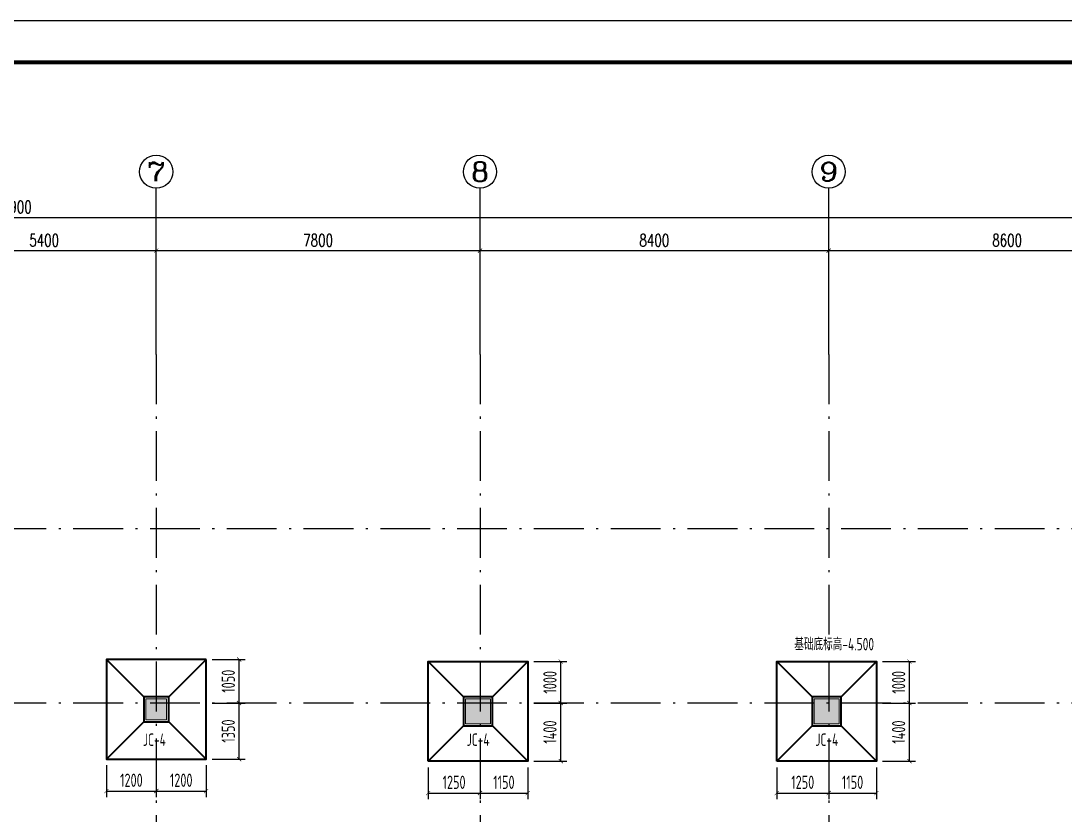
# Model space of a CAD drawing. Extents: x 169490 to 7584583, y -2399407 to 1374371.
# Drawn here: x 359789 to 384946, y 836060 to 855191 of the extents above; entities that cross this region are included whole.
import ezdxf
from ezdxf.enums import TextEntityAlignment as Align

# ---------------------------------------------------------------- set-up
doc = ezdxf.new("R2010")
doc.units = 0
doc.header["$LTSCALE"] = 100
doc.linetypes.add('D3轴线点划线', pattern=[18.5, 12, -3, 0.5, -3])
doc.layers.get('0').update_dxf_attribs({"linetype": 'CONTINUOUS'})
doc.layers.get('DEFPOINTS').update_dxf_attribs({"linetype": 'CONTINUOUS'})
for name, color, linetype in [('0P-标字', 7, 'CONTINUOUS'), ('AXIS', 3, 'CONTINUOUS'), ('AXIS_TEXT', 4, 'CONTINUOUS'), ('C-AXIS(轴号)', 3, 'CONTINUOUS'), ('C-AXIS-T(字)', 7, 'CONTINUOUS'), ('C-DOTE', 8, 'D3轴线点划线'), ('S-COLU-HATCH', 251, 'CONTINUOUS'), ('S-SLAB-DIM', 92, 'CONTINUOUS'), ('图框', 140, 'CONTINUOUS')]:
    doc.layers.add(name, color=color, linetype=linetype)
doc.layers.add('S-COLU-LINE1', color=6, linetype='CONTINUOUS', lineweight=18)
doc.layers.add('独基', color=110, linetype='CONTINUOUS', lineweight=35)
doc.styles.add('_TCH_AXIS', font='COMPLEX', dxfattribs={"bigfont": 'GBCBIG'})
doc.styles.add('_TCH_DIM_T3', font='SIMPLEX.shx', dxfattribs={"width": 0.705882, "bigfont": 'GBCBIG.shx'})
doc.styles.add('COMPLEX', font='COMPLEX')
doc.styles.add('TSSD_Dimension', font='Tssdeng.shx', dxfattribs={"width": 0.7, "bigfont": 'tssdchn.shx'})
doc.styles.add('X', font='tssdeng.shx', dxfattribs={"width": 0.7, "bigfont": 'hztxt.shx'})
doc.dimstyles.new('_TCH_ARCH&&100', dxfattribs={"dimtxt": 297.5, "dimasz": 100, "dimexe": 250, "dimexo": 300, "dimgap": 100, "dimtad": 1, "dimdec": 0, "dimzin": 0, "dimdsep": 46, "dimtxsty": '_TCH_DIM_T3', "dimblk": 'ARCHTICK', "dimcen": 0.09, "dimclrt": 7, "dimazin": 2, "dimtfac": 1, "dimtdec": 0, "dimtix": 1, "dimtmove": 2, "dimatfit": 3, "dimfxl": 1, "dimtolj": 1, "dimtzin": 0, "dimarcsym": 0})
doc.dimstyles.new('TSSD_100_100$0', dxfattribs={"dimtxt": 320, "dimasz": 100, "dimexe": 150, "dimexo": 150, "dimgap": 100, "dimtad": 1, "dimdec": 0, "dimzin": 0, "dimdsep": 46, "dimtxsty": 'TSSD_Dimension', "dimblk": 'ARCHTICK', "dimcen": 0, "dimclrt": 7, "dimadec": 1, "dimazin": 0, "dimtfac": 1, "dimtdec": 0, "dimtix": 1, "dimtmove": 2, "dimatfit": 3, "dimldrblk": '_TSDBK', "dimfxl": 1, "dimtolj": 1, "dimtzin": 0, "dimarcsym": 0})

# ---------------------------------------------------------------- blocks, each defined once
blk = doc.blocks.new('_ARCHTICK')
at = {"const_width": 0.15}
blk.add_lwpolyline([(-0.5, -0.5), (0.5, 0.5)], dxfattribs=at)
blk = doc.blocks.new('*D197')
at = {"layer": 'AXIS', "color": 0, "lineweight": -2, "transparency": 16777216}
for p, q in [((323650, 847459), (323650, 850709)), ((395550, 847459), (395550, 850709)), ((323650, 850459), (395550, 850459))]:
    blk.add_line(p, q, dxfattribs=at)
at = {"layer": 'DEFPOINTS', "color": 0, "transparency": 16777216}
for p in [(395550, 850459), (323650, 847159), (395550, 847159)]:
    blk.add_point(p, dxfattribs=at)
at = {"layer": 'AXIS', "color": 0, "lineweight": -2, "transparency": 16777216, "xscale": 100, "yscale": 100, "zscale": 100, "rotation": 180}
blk.add_blockref('_ARCHTICK', (323650, 850459), dxfattribs=at)
at = {"layer": 'AXIS', "color": 0, "lineweight": -2, "transparency": 16777216, "xscale": 100, "yscale": 100, "zscale": 100}
blk.add_blockref('_ARCHTICK', (395550, 850459), dxfattribs=at)
at = {"layer": 'AXIS', "color": 7, "transparency": 16777216, "insert": (359600, 850707), "char_height": 297.5, "attachment_point": 5, "style": '_TCH_DIM_T3'}
blk.add_mtext('\\A1;71900', dxfattribs=at)
blk = doc.blocks.new('*D208')
at = {"layer": 'AXIS', "color": 0, "lineweight": -2, "transparency": 16777216}
for p, q in [((357650, 847459), (357650, 849909)), ((363050, 847459), (363050, 849909)), ((357650, 849659), (363050, 849659))]:
    blk.add_line(p, q, dxfattribs=at)
at = {"layer": 'DEFPOINTS', "color": 0, "transparency": 16777216}
for p in [(363050, 849659), (357650, 847159), (363050, 847159)]:
    blk.add_point(p, dxfattribs=at)
at = {"layer": 'AXIS', "color": 0, "lineweight": -2, "transparency": 16777216, "xscale": 100, "yscale": 100, "zscale": 100, "rotation": 180}
blk.add_blockref('_ARCHTICK', (357650, 849659), dxfattribs=at)
at = {"layer": 'AXIS', "color": 0, "lineweight": -2, "transparency": 16777216, "xscale": 100, "yscale": 100, "zscale": 100}
blk.add_blockref('_ARCHTICK', (363050, 849659), dxfattribs=at)
at = {"layer": 'AXIS', "color": 7, "transparency": 16777216, "insert": (360350, 849907), "char_height": 297.5, "attachment_point": 5, "style": '_TCH_DIM_T3'}
blk.add_mtext('\\A1;5400', dxfattribs=at)
blk = doc.blocks.new('*D209')
at = {"layer": 'AXIS', "color": 0, "lineweight": -2, "transparency": 16777216}
for p, q in [((363050, 847459), (363050, 849909)), ((370850, 847459), (370850, 849909)), ((363050, 849659), (370850, 849659))]:
    blk.add_line(p, q, dxfattribs=at)
at = {"layer": 'DEFPOINTS', "color": 0, "transparency": 16777216}
for p in [(370850, 849659), (363050, 847159), (370850, 847159)]:
    blk.add_point(p, dxfattribs=at)
at = {"layer": 'AXIS', "color": 0, "lineweight": -2, "transparency": 16777216, "xscale": 100, "yscale": 100, "zscale": 100, "rotation": 180}
blk.add_blockref('_ARCHTICK', (363050, 849659), dxfattribs=at)
at = {"layer": 'AXIS', "color": 0, "lineweight": -2, "transparency": 16777216, "xscale": 100, "yscale": 100, "zscale": 100}
blk.add_blockref('_ARCHTICK', (370850, 849659), dxfattribs=at)
at = {"layer": 'AXIS', "color": 7, "transparency": 16777216, "insert": (366950, 849907), "char_height": 297.5, "attachment_point": 5, "style": '_TCH_DIM_T3'}
blk.add_mtext('\\A1;7800', dxfattribs=at)
blk = doc.blocks.new('*D210')
at = {"layer": 'AXIS', "color": 0, "lineweight": -2, "transparency": 16777216}
for p, q in [((370850, 847459), (370850, 849909)), ((379250, 847459), (379250, 849909)), ((370850, 849659), (379250, 849659))]:
    blk.add_line(p, q, dxfattribs=at)
at = {"layer": 'DEFPOINTS', "color": 0, "transparency": 16777216}
for p in [(379250, 849659), (370850, 847159), (379250, 847159)]:
    blk.add_point(p, dxfattribs=at)
at = {"layer": 'AXIS', "color": 0, "lineweight": -2, "transparency": 16777216, "xscale": 100, "yscale": 100, "zscale": 100, "rotation": 180}
blk.add_blockref('_ARCHTICK', (370850, 849659), dxfattribs=at)
at = {"layer": 'AXIS', "color": 0, "lineweight": -2, "transparency": 16777216, "xscale": 100, "yscale": 100, "zscale": 100}
blk.add_blockref('_ARCHTICK', (379250, 849659), dxfattribs=at)
at = {"layer": 'AXIS', "color": 7, "transparency": 16777216, "insert": (375050, 849907), "char_height": 297.5, "attachment_point": 5, "style": '_TCH_DIM_T3'}
blk.add_mtext('\\A1;8400', dxfattribs=at)
blk = doc.blocks.new('*D211')
at = {"layer": 'AXIS', "color": 0, "lineweight": -2, "transparency": 16777216}
for p, q in [((379250, 847459), (379250, 849909)), ((387850, 847459), (387850, 849909)), ((379250, 849659), (387850, 849659))]:
    blk.add_line(p, q, dxfattribs=at)
at = {"layer": 'DEFPOINTS', "color": 0, "transparency": 16777216}
for p in [(387850, 849659), (379250, 847159), (387850, 847159)]:
    blk.add_point(p, dxfattribs=at)
at = {"layer": 'AXIS', "color": 0, "lineweight": -2, "transparency": 16777216, "xscale": 100, "yscale": 100, "zscale": 100, "rotation": 180}
blk.add_blockref('_ARCHTICK', (379250, 849659), dxfattribs=at)
at = {"layer": 'AXIS', "color": 0, "lineweight": -2, "transparency": 16777216, "xscale": 100, "yscale": 100, "zscale": 100}
blk.add_blockref('_ARCHTICK', (387850, 849659), dxfattribs=at)
at = {"layer": 'AXIS', "color": 7, "transparency": 16777216, "insert": (383550, 849907), "char_height": 297.5, "attachment_point": 5, "style": '_TCH_DIM_T3'}
blk.add_mtext('\\A1;8600', dxfattribs=at)
blk = doc.blocks.new('_AXISO')
blk.add_circle((0, 0), 0.5)
at = {"layer": 'AXIS_TEXT', "style": 'COMPLEX', "width": 1.041667}
blk.add_attdef('A', text='', height=0.56, dxfattribs=at).set_placement((-0.25, -0.28), (0.25, -0.28), align=Align.FIT)
blk = doc.blocks.new('*D252')
at = {"layer": 'DEFPOINTS', "color": 0, "ltscale": 10, "transparency": 16777216}
for p in [(363051, 837409), (364251, 837409), (364251, 836640)]:
    blk.add_point(p, dxfattribs=at)
at = {"layer": 'S-SLAB-DIM', "color": 0, "lineweight": -2, "ltscale": 10, "transparency": 16777216}
for p, q in [((363051, 837259), (363051, 836490)), ((364251, 837259), (364251, 836490)), ((363051, 836640), (364251, 836640))]:
    blk.add_line(p, q, dxfattribs=at)
at = {"layer": 'S-SLAB-DIM', "color": 0, "lineweight": -2, "ltscale": 10, "transparency": 16777216, "xscale": 100, "yscale": 100, "zscale": 100, "rotation": 180}
blk.add_blockref('_ARCHTICK', (363051, 836640), dxfattribs=at)
at = {"layer": 'S-SLAB-DIM', "color": 0, "lineweight": -2, "ltscale": 10, "transparency": 16777216, "xscale": 100, "yscale": 100, "zscale": 100}
blk.add_blockref('_ARCHTICK', (364251, 836640), dxfattribs=at)
at = {"layer": 'S-SLAB-DIM', "color": 7, "ltscale": 10, "transparency": 16777216, "insert": (363651, 836900), "char_height": 320, "attachment_point": 5, "style": 'TSSD_Dimension'}
blk.add_mtext('\\A1;1200', dxfattribs=at)
blk = doc.blocks.new('_TSDBK')
blk.add_line((-1, 0), (0, 0))
at = {"const_width": 0.5}
blk.add_lwpolyline([(-0.7, -0.7), (0.7, 0.7)], dxfattribs=at)
blk = doc.blocks.new('*D253')
at = {"layer": 'DEFPOINTS', "color": 0, "ltscale": 10, "transparency": 16777216}
for p in [(364251, 838759), (365046, 838759), (364251, 837409)]:
    blk.add_point(p, dxfattribs=at)
at = {"layer": 'S-SLAB-DIM', "color": 0, "lineweight": -2, "ltscale": 10, "transparency": 16777216}
for p, q in [((364401, 838759), (365196, 838759)), ((365046, 837409), (365046, 838759)), ((364401, 837409), (365196, 837409))]:
    blk.add_line(p, q, dxfattribs=at)
at = {"layer": 'S-SLAB-DIM', "color": 0, "lineweight": -2, "ltscale": 10, "transparency": 16777216, "xscale": 100, "yscale": 100, "zscale": 100}
for p, rotation in [((365046, 838759), 90), ((365046, 837409), 270)]:
    blk.add_blockref('_ARCHTICK', p, dxfattribs=dict(at, rotation=rotation))
at = {"layer": 'S-SLAB-DIM', "color": 7, "ltscale": 10, "transparency": 16777216, "insert": (364786, 838084), "char_height": 320, "attachment_point": 5, "rotation": 90, "style": 'TSSD_Dimension'}
blk.add_mtext('\\A1;1350', dxfattribs=at)
blk = doc.blocks.new('*D254')
at = {"layer": 'DEFPOINTS', "color": 0, "ltscale": 10, "transparency": 16777216}
for p in [(361851, 837409), (363051, 837409), (363051, 836640)]:
    blk.add_point(p, dxfattribs=at)
at = {"layer": 'S-SLAB-DIM', "color": 0, "lineweight": -2, "ltscale": 10, "transparency": 16777216}
for p, q in [((361851, 837259), (361851, 836490)), ((363051, 837259), (363051, 836490)), ((361851, 836640), (363051, 836640))]:
    blk.add_line(p, q, dxfattribs=at)
at = {"layer": 'S-SLAB-DIM', "color": 0, "lineweight": -2, "ltscale": 10, "transparency": 16777216, "xscale": 100, "yscale": 100, "zscale": 100, "rotation": 180}
blk.add_blockref('_ARCHTICK', (361851, 836640), dxfattribs=at)
at = {"layer": 'S-SLAB-DIM', "color": 0, "lineweight": -2, "ltscale": 10, "transparency": 16777216, "xscale": 100, "yscale": 100, "zscale": 100}
blk.add_blockref('_ARCHTICK', (363051, 836640), dxfattribs=at)
at = {"layer": 'S-SLAB-DIM', "color": 7, "ltscale": 10, "transparency": 16777216, "insert": (362451, 836900), "char_height": 320, "attachment_point": 5, "style": 'TSSD_Dimension'}
blk.add_mtext('\\A1;1200', dxfattribs=at)
blk = doc.blocks.new('*D255')
at = {"layer": 'DEFPOINTS', "color": 0, "ltscale": 10, "transparency": 16777216}
for p in [(364251, 839809), (365046, 839809), (364251, 838759)]:
    blk.add_point(p, dxfattribs=at)
at = {"layer": 'S-SLAB-DIM', "color": 0, "lineweight": -2, "ltscale": 10, "transparency": 16777216}
for p, q in [((364401, 839809), (365196, 839809)), ((365046, 838759), (365046, 839809)), ((364401, 838759), (365196, 838759))]:
    blk.add_line(p, q, dxfattribs=at)
at = {"layer": 'S-SLAB-DIM', "color": 0, "lineweight": -2, "ltscale": 10, "transparency": 16777216, "xscale": 100, "yscale": 100, "zscale": 100}
for p, rotation in [((365046, 839809), 90), ((365046, 838759), 270)]:
    blk.add_blockref('_ARCHTICK', p, dxfattribs=dict(at, rotation=rotation))
at = {"layer": 'S-SLAB-DIM', "color": 7, "ltscale": 10, "transparency": 16777216, "insert": (364786, 839284), "char_height": 320, "attachment_point": 5, "rotation": 90, "style": 'TSSD_Dimension'}
blk.add_mtext('\\A1;1050', dxfattribs=at)
blk = doc.blocks.new('*D256')
at = {"layer": 'DEFPOINTS', "color": 0, "ltscale": 10, "transparency": 16777216}
for p in [(380400, 838759), (381195, 838759), (380400, 837359)]:
    blk.add_point(p, dxfattribs=at)
at = {"layer": 'S-SLAB-DIM', "color": 0, "lineweight": -2, "ltscale": 10, "transparency": 16777216}
for p, q in [((380550, 838759), (381345, 838759)), ((381195, 837359), (381195, 838759)), ((380550, 837359), (381345, 837359))]:
    blk.add_line(p, q, dxfattribs=at)
at = {"layer": 'S-SLAB-DIM', "color": 0, "lineweight": -2, "ltscale": 10, "transparency": 16777216, "xscale": 100, "yscale": 100, "zscale": 100}
for p, rotation in [((381195, 838759), 90), ((381195, 837359), 270)]:
    blk.add_blockref('_ARCHTICK', p, dxfattribs=dict(at, rotation=rotation))
at = {"layer": 'S-SLAB-DIM', "color": 7, "ltscale": 10, "transparency": 16777216, "insert": (380935, 838059), "char_height": 320, "attachment_point": 5, "rotation": 90, "style": 'TSSD_Dimension'}
blk.add_mtext('\\A1;1400', dxfattribs=at)
blk = doc.blocks.new('*D257')
at = {"layer": 'DEFPOINTS', "color": 0, "ltscale": 10, "transparency": 16777216}
for p in [(379250, 837359), (380400, 837359), (380400, 836590)]:
    blk.add_point(p, dxfattribs=at)
at = {"layer": 'S-SLAB-DIM', "color": 0, "lineweight": -2, "ltscale": 10, "transparency": 16777216}
for p, q in [((379250, 837209), (379250, 836440)), ((380400, 837209), (380400, 836440)), ((379250, 836590), (380400, 836590))]:
    blk.add_line(p, q, dxfattribs=at)
at = {"layer": 'S-SLAB-DIM', "color": 0, "lineweight": -2, "ltscale": 10, "transparency": 16777216, "xscale": 100, "yscale": 100, "zscale": 100, "rotation": 180}
blk.add_blockref('_ARCHTICK', (379250, 836590), dxfattribs=at)
at = {"layer": 'S-SLAB-DIM', "color": 0, "lineweight": -2, "ltscale": 10, "transparency": 16777216, "xscale": 100, "yscale": 100, "zscale": 100}
blk.add_blockref('_ARCHTICK', (380400, 836590), dxfattribs=at)
at = {"layer": 'S-SLAB-DIM', "color": 7, "ltscale": 10, "transparency": 16777216, "insert": (379825, 836850), "char_height": 320, "attachment_point": 5, "style": 'TSSD_Dimension'}
blk.add_mtext('\\A1;1150', dxfattribs=at)
blk = doc.blocks.new('*D3908')
at = {"layer": 'DEFPOINTS', "color": 0, "ltscale": 10, "transparency": 16777216}
for p in [(378000, 837359), (379250, 837359), (379250, 836590)]:
    blk.add_point(p, dxfattribs=at)
at = {"layer": 'S-SLAB-DIM', "color": 0, "lineweight": -2, "ltscale": 10, "transparency": 16777216}
for p, q in [((378000, 837209), (378000, 836440)), ((379250, 837209), (379250, 836440)), ((378000, 836590), (379250, 836590))]:
    blk.add_line(p, q, dxfattribs=at)
at = {"layer": 'S-SLAB-DIM', "color": 0, "lineweight": -2, "ltscale": 10, "transparency": 16777216, "xscale": 100, "yscale": 100, "zscale": 100, "rotation": 180}
blk.add_blockref('_ARCHTICK', (378000, 836590), dxfattribs=at)
at = {"layer": 'S-SLAB-DIM', "color": 0, "lineweight": -2, "ltscale": 10, "transparency": 16777216, "xscale": 100, "yscale": 100, "zscale": 100}
blk.add_blockref('_ARCHTICK', (379250, 836590), dxfattribs=at)
at = {"layer": 'S-SLAB-DIM', "color": 7, "ltscale": 10, "transparency": 16777216, "insert": (378625, 836850), "char_height": 320, "attachment_point": 5, "style": 'TSSD_Dimension'}
blk.add_mtext('\\A1;1250', dxfattribs=at)
blk = doc.blocks.new('*D3909')
at = {"layer": 'DEFPOINTS', "color": 0, "ltscale": 10, "transparency": 16777216}
for p in [(380400, 839759), (381195, 839759), (380400, 838759)]:
    blk.add_point(p, dxfattribs=at)
at = {"layer": 'S-SLAB-DIM', "color": 0, "lineweight": -2, "ltscale": 10, "transparency": 16777216}
for p, q in [((380550, 839759), (381345, 839759)), ((381195, 838759), (381195, 839759)), ((380550, 838759), (381345, 838759))]:
    blk.add_line(p, q, dxfattribs=at)
at = {"layer": 'S-SLAB-DIM', "color": 0, "lineweight": -2, "ltscale": 10, "transparency": 16777216, "xscale": 100, "yscale": 100, "zscale": 100}
for p, rotation in [((381195, 839759), 90), ((381195, 838759), 270)]:
    blk.add_blockref('_ARCHTICK', p, dxfattribs=dict(at, rotation=rotation))
at = {"layer": 'S-SLAB-DIM', "color": 7, "ltscale": 10, "transparency": 16777216, "insert": (380935, 839259), "char_height": 320, "attachment_point": 5, "rotation": 90, "style": 'TSSD_Dimension'}
blk.add_mtext('\\A1;1000', dxfattribs=at)
blk = doc.blocks.new('*D3913')
at = {"layer": 'DEFPOINTS', "color": 0, "ltscale": 10, "transparency": 16777216}
for p in [(372000, 838759), (372795, 838759), (372000, 837359)]:
    blk.add_point(p, dxfattribs=at)
at = {"layer": 'S-SLAB-DIM', "color": 0, "lineweight": -2, "ltscale": 10, "transparency": 16777216}
for p, q in [((372150, 838759), (372945, 838759)), ((372795, 837359), (372795, 838759)), ((372150, 837359), (372945, 837359))]:
    blk.add_line(p, q, dxfattribs=at)
at = {"layer": 'S-SLAB-DIM', "color": 0, "lineweight": -2, "ltscale": 10, "transparency": 16777216, "xscale": 100, "yscale": 100, "zscale": 100}
for p, rotation in [((372795, 838759), 90), ((372795, 837359), 270)]:
    blk.add_blockref('_ARCHTICK', p, dxfattribs=dict(at, rotation=rotation))
at = {"layer": 'S-SLAB-DIM', "color": 7, "ltscale": 10, "transparency": 16777216, "insert": (372535, 838059), "char_height": 320, "attachment_point": 5, "rotation": 90, "style": 'TSSD_Dimension'}
blk.add_mtext('\\A1;1400', dxfattribs=at)
blk = doc.blocks.new('*D3914')
at = {"layer": 'DEFPOINTS', "color": 0, "ltscale": 10, "transparency": 16777216}
for p in [(370850, 837359), (372000, 837359), (372000, 836590)]:
    blk.add_point(p, dxfattribs=at)
at = {"layer": 'S-SLAB-DIM', "color": 0, "lineweight": -2, "ltscale": 10, "transparency": 16777216}
for p, q in [((370850, 837209), (370850, 836440)), ((372000, 837209), (372000, 836440)), ((370850, 836590), (372000, 836590))]:
    blk.add_line(p, q, dxfattribs=at)
at = {"layer": 'S-SLAB-DIM', "color": 0, "lineweight": -2, "ltscale": 10, "transparency": 16777216, "xscale": 100, "yscale": 100, "zscale": 100, "rotation": 180}
blk.add_blockref('_ARCHTICK', (370850, 836590), dxfattribs=at)
at = {"layer": 'S-SLAB-DIM', "color": 0, "lineweight": -2, "ltscale": 10, "transparency": 16777216, "xscale": 100, "yscale": 100, "zscale": 100}
blk.add_blockref('_ARCHTICK', (372000, 836590), dxfattribs=at)
at = {"layer": 'S-SLAB-DIM', "color": 7, "ltscale": 10, "transparency": 16777216, "insert": (371425, 836850), "char_height": 320, "attachment_point": 5, "style": 'TSSD_Dimension'}
blk.add_mtext('\\A1;1150', dxfattribs=at)
blk = doc.blocks.new('*D3911')
at = {"layer": 'DEFPOINTS', "color": 0, "ltscale": 10, "transparency": 16777216}
for p in [(369600, 837359), (370850, 837359), (370850, 836590)]:
    blk.add_point(p, dxfattribs=at)
at = {"layer": 'S-SLAB-DIM', "color": 0, "lineweight": -2, "ltscale": 10, "transparency": 16777216}
for p, q in [((369600, 837209), (369600, 836440)), ((370850, 837209), (370850, 836440)), ((369600, 836590), (370850, 836590))]:
    blk.add_line(p, q, dxfattribs=at)
at = {"layer": 'S-SLAB-DIM', "color": 0, "lineweight": -2, "ltscale": 10, "transparency": 16777216, "xscale": 100, "yscale": 100, "zscale": 100, "rotation": 180}
blk.add_blockref('_ARCHTICK', (369600, 836590), dxfattribs=at)
at = {"layer": 'S-SLAB-DIM', "color": 0, "lineweight": -2, "ltscale": 10, "transparency": 16777216, "xscale": 100, "yscale": 100, "zscale": 100}
blk.add_blockref('_ARCHTICK', (370850, 836590), dxfattribs=at)
at = {"layer": 'S-SLAB-DIM', "color": 7, "ltscale": 10, "transparency": 16777216, "insert": (370225, 836850), "char_height": 320, "attachment_point": 5, "style": 'TSSD_Dimension'}
blk.add_mtext('\\A1;1250', dxfattribs=at)
blk = doc.blocks.new('*D3912')
at = {"layer": 'DEFPOINTS', "color": 0, "ltscale": 10, "transparency": 16777216}
for p in [(372000, 839759), (372795, 839759), (372000, 838759)]:
    blk.add_point(p, dxfattribs=at)
at = {"layer": 'S-SLAB-DIM', "color": 0, "lineweight": -2, "ltscale": 10, "transparency": 16777216}
for p, q in [((372150, 839759), (372945, 839759)), ((372795, 838759), (372795, 839759)), ((372150, 838759), (372945, 838759))]:
    blk.add_line(p, q, dxfattribs=at)
at = {"layer": 'S-SLAB-DIM', "color": 0, "lineweight": -2, "ltscale": 10, "transparency": 16777216, "xscale": 100, "yscale": 100, "zscale": 100}
for p, rotation in [((372795, 839759), 90), ((372795, 838759), 270)]:
    blk.add_blockref('_ARCHTICK', p, dxfattribs=dict(at, rotation=rotation))
at = {"layer": 'S-SLAB-DIM', "color": 7, "ltscale": 10, "transparency": 16777216, "insert": (372535, 839259), "char_height": 320, "attachment_point": 5, "rotation": 90, "style": 'TSSD_Dimension'}
blk.add_mtext('\\A1;1000', dxfattribs=at)

msp = doc.modelspace()

# ---------------------------------------------------------------- hatches: boundary and pattern name
at = {"layer": 'S-COLU-HATCH', "ltscale": 10}
h = msp.add_hatch(color=256, dxfattribs=at)
h.dxf.hatch_style = 1
h.paths.add_polyline_path([(363300, 838858.7), (362800, 838858.7), (362800, 838358.7), (363300, 838358.7)])
h = msp.add_hatch(color=256, dxfattribs=at)
h.dxf.hatch_style = 1
h.paths.add_polyline_path([(371100, 838858.7), (370500, 838858.7), (370500, 838258.7), (371100, 838258.7)])
h = msp.add_hatch(color=256, dxfattribs=at)
h.dxf.hatch_style = 1
h.paths.add_polyline_path([(379500, 838858.6), (378900, 838858.6), (378900, 838258.6), (379500, 838258.6)])

# ---------------------------------------------------------------- linework, layer by layer
at = {"ltscale": 10}
msp.add_lwpolyline([(406537, 854191.4), (311932.1, 854191.4), (311932.1, 796791.4), (406537, 796791.4)], close=True, dxfattribs=at)
at = {"layer": 'C-AXIS(轴号)'}
for p, q in [((363050, 847158.7), (363050, 851158.7)), ((370850, 847158.7), (370850, 851158.7)), ((379250, 847158.7), (379250, 851158.7))]:
    msp.add_line(p, q, dxfattribs=at)
at = {"layer": 'C-DOTE'}
for p, q in [((363050, 847158.7), (363050, 822458.7)), ((370850, 847158.7), (370850, 822458.7)), ((379250, 847158.7), (379250, 822458.7)), ((399250, 842958.7), (321473.7, 842958.7)), ((399250, 838758.7), (357650, 838758.7))]:
    msp.add_line(p, q, dxfattribs=at)
at = {"layer": 'S-COLU-LINE1'}
for points in [[(363300, 838858.7), (362800, 838858.7), (362800, 838358.7), (363300, 838358.7)], [(371100, 838858.7), (370500, 838858.7), (370500, 838258.7), (371100, 838258.7)], [(379500, 838858.6), (378900, 838858.6), (378900, 838258.6), (379500, 838258.6)]]:
    msp.add_lwpolyline(points, close=True, dxfattribs=at)
at = {"layer": '图框'}
msp.add_lwpolyline([(309432.1, 795791.4), (414532.1, 795791.4), (414532.1, 855191.4), (309432.1, 855191.4)], close=True, dxfattribs=at)
at = {"layer": '图框', "const_width": 100}
msp.add_lwpolyline([(311932.1, 796791.4), (413532.1, 796791.4), (413532.1, 854191.4), (311932.1, 854191.4)], close=True, dxfattribs=at)
at = {"layer": '独基', "color": 32}
for p, q in [((362751, 838908.7), (361851, 839808.7)), ((363351, 838908.7), (364251, 839808.7)), ((369600, 839758.6), (370450, 838908.6)), ((371150, 838908.6), (372000, 839758.6)), ((378000, 839758.6), (378850, 838908.6)), ((379550, 838908.6), (380400, 839758.6)), ((362751, 838308.7), (361851, 837408.7)), ((363351, 838308.7), (364251, 837408.7)), ((369600, 837358.6), (370450, 838208.6)), ((371150, 838208.6), (372000, 837358.6)), ((378000, 837358.6), (378850, 838208.6)), ((379550, 838208.6), (380400, 837358.6))]:
    msp.add_line(p, q, dxfattribs=at)
for points in [[(364251, 839808.7), (361851, 839808.7), (361851, 837408.7), (364251, 837408.7)], [(369600, 837358.6), (369600, 839758.6), (372000, 839758.6), (372000, 837358.6)], [(378000, 837358.6), (378000, 839758.6), (380400, 839758.6), (380400, 837358.6)], [(363351, 838908.7), (362751, 838908.7), (362751, 838308.7), (363351, 838308.7)], [(371150, 838908.6), (370450, 838908.6), (370450, 838208.6), (371150, 838208.6)], [(379550, 838908.6), (378850, 838908.6), (378850, 838208.6), (379550, 838208.6)]]:
    msp.add_lwpolyline(points, close=True, dxfattribs=at)

# ---------------------------------------------------------------- block references
at = {"layer": 'C-AXIS(轴号)'}
ref = msp.add_blockref('_AXISO', (363050, 851558.7), dxfattribs=dict(at, xscale=800, yscale=800, zscale=800))
ref.add_attrib('A', '7', dxfattribs={"layer": 'C-AXIS-T(字)', "height": 452.5, "style": '_TCH_AXIS', "width": 1.5}).set_placement((362823.7, 851332.4), (363276.3, 851332.4), align=Align.FIT)
ref = msp.add_blockref('_AXISO', (370850, 851558.7), dxfattribs=dict(at, xscale=800, yscale=800, zscale=800))
ref.add_attrib('A', '8', dxfattribs={"layer": 'C-AXIS-T(字)', "height": 452.5, "style": '_TCH_AXIS', "width": 1.5}).set_placement((370623.7, 851332.4), (371076.3, 851332.4), align=Align.FIT)
ref = msp.add_blockref('_AXISO', (379250, 851558.7), dxfattribs=dict(at, xscale=800, yscale=800, zscale=800))
ref.add_attrib('A', '9', dxfattribs={"layer": 'C-AXIS-T(字)', "height": 452.5, "style": '_TCH_AXIS', "width": 1.5}).set_placement((379023.7, 851332.4), (379476.3, 851332.4), align=Align.FIT)

# ---------------------------------------------------------------- texts
at = {"layer": '0P-标字', "color": 80, "linetype": 'Continuous', "style": 'X', "width": 0.7}
for s, p in [('基础底标高-4.500', (378422.4, 839938.1)), ('JC-4', (362729.7, 837636.8, 3000)), ('JC-4', (370529.7, 837636.8, 3000)), ('JC-4', (378929.7, 837636.8, 3000))]:
    msp.add_text(s, height=300, dxfattribs=at).set_placement(p, align=Align.BOTTOM_LEFT)

# ---------------------------------------------------------------- dimensions: what is measured, and where the dimension line sits
at = {"layer": 'AXIS'}
for p1, p2, distance, picture, middle in [((323650, 847158.7), (395550, 847158.7), 3300, '*D197', (359600, 850707.4)), ((357650, 847158.7), (363050, 847158.7), 2500, '*D208', (360350, 849907.4)), ((363050, 847158.7), (370850, 847158.7), 2500, '*D209', (366950, 849907.4)), ((370850, 847158.7), (379250, 847158.7), 2500, '*D210', (375050, 849907.4)), ((379250, 847158.7), (387850, 847158.7), 2500, '*D211', (383550, 849907.4))]:
    dim = msp.add_aligned_dim(p1=p1, p2=p2, distance=distance, dimstyle='_TCH_ARCH&&100', dxfattribs=at)
    dim.commit()
    dim.dimension.update_dxf_attribs({"geometry": picture, "text_midpoint": middle})
at = {"layer": 'S-SLAB-DIM', "ltscale": 10}
for base, p1, p2, picture, middle in [((365045.7, 839808.7), (364251, 838758.7), (364251, 839808.7), '*D255', (364785.7, 839283.7)), ((372794.7, 839758.6), (372000, 838758.7), (372000, 839758.6), '*D3912', (372534.7, 839258.6)), ((381194.7, 839758.6), (380400, 838758.7), (380400, 839758.6), '*D3909', (380934.7, 839258.6)), ((365045.7, 838758.7), (364251, 837408.7), (364251, 838758.7), '*D253', (364785.7, 838083.7)), ((372794.7, 838758.7), (372000, 837358.6), (372000, 838758.7), '*D3913', (372534.7, 838058.6)), ((381194.7, 838758.7), (380400, 837358.6), (380400, 838758.7), '*D256', (380934.7, 838058.6))]:
    dim = msp.add_linear_dim(base=base, p1=p1, p2=p2, angle=90, dimstyle='TSSD_100_100$0', dxfattribs=at)
    dim.commit()
    dim.dimension.update_dxf_attribs({"geometry": picture, "text_midpoint": middle})
for base, p1, p2, picture, middle in [((363051, 836640.5), (361851, 837408.7), (363051, 837408.7), '*D254', (362451, 836900.5)), ((364251, 836640.5), (363051, 837408.7), (364251, 837408.7), '*D252', (363651, 836900.5)), ((370850, 836590.5), (369600, 837358.6), (370850, 837358.6), '*D3911', (370225, 836850.5)), ((372000, 836590.5), (370850, 837358.6), (372000, 837358.6), '*D3914', (371425, 836850.5)), ((379250, 836590.5), (378000, 837358.6), (379250, 837358.6), '*D3908', (378625, 836850.5)), ((380400, 836590.5), (379250, 837358.6), (380400, 837358.6), '*D257', (379825, 836850.5))]:
    dim = msp.add_linear_dim(base=base, p1=p1, p2=p2, dimstyle='TSSD_100_100$0', dxfattribs=at)
    dim.commit()
    dim.dimension.update_dxf_attribs({"geometry": picture, "text_midpoint": middle})

doc.saveas('drawing.dxf')
